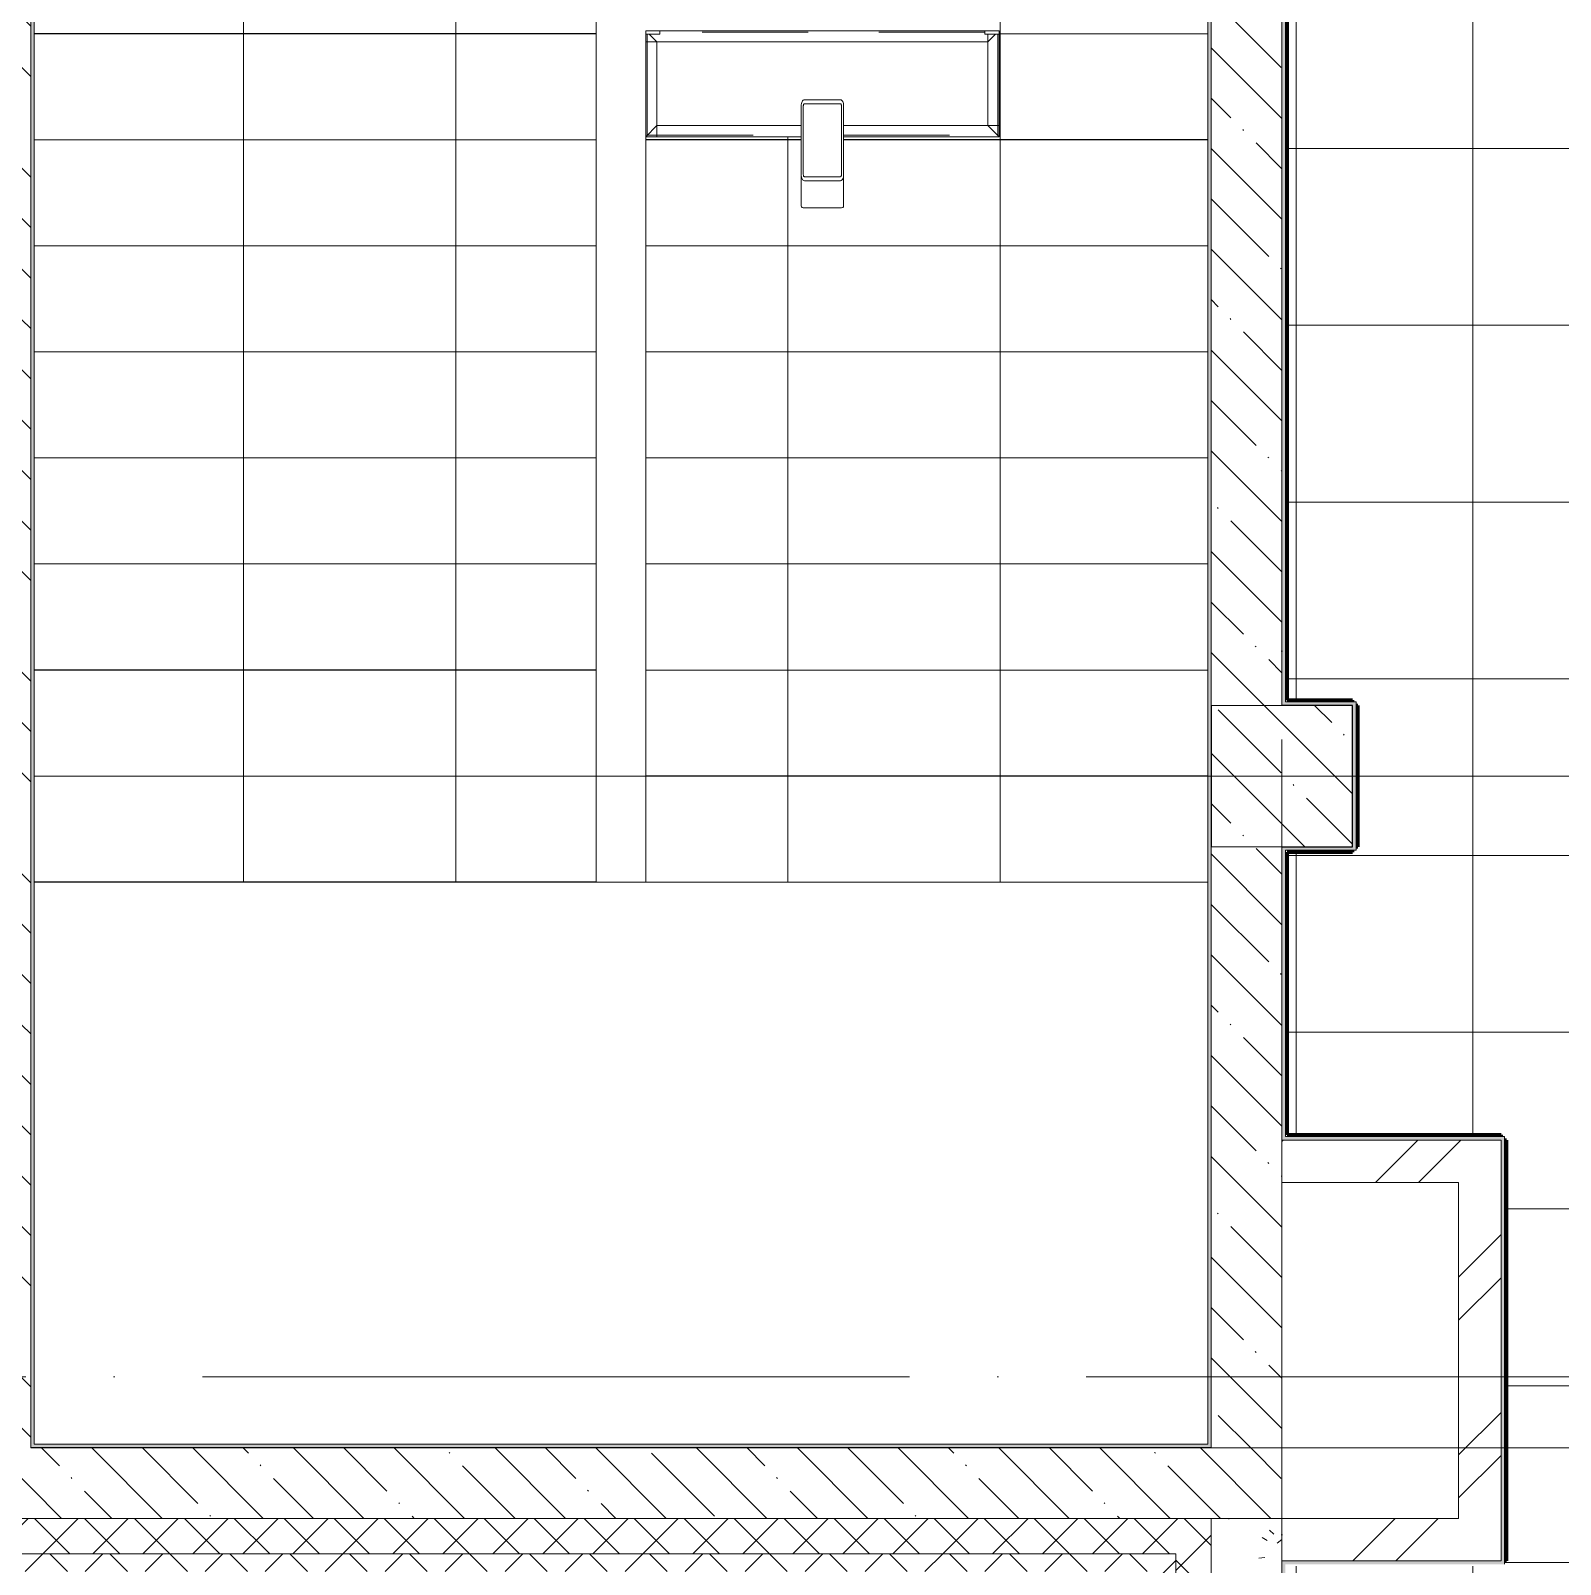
# Model space of a CAD drawing. Header units: millimetres. Extents: x 97 to 215964, y -4577 to 60645.
# Drawn here: x 160158 to 164486, y 26095 to 30434 of the extents above; entities that cross this region are included whole.
import ezdxf

# ---------------------------------------------------------------- set-up
doc = ezdxf.new("R2010")
doc.units = ezdxf.units.MM
for name, pattern in [('ADSK_Линия сетки', [2500, 2000, -250, 0, -250]), ('ADSK_Невидимые', [500, 300, -200]), ('ADSK_Невидимые_2_', [500, 300, -200])]:
    doc.linetypes.add(name, pattern=pattern)
for name, color, linetype, lineweight in [('A-FLOR-____-PATT', 8, 'Continuous', 9), ('A-GENM-____-HDLN', 13, 'ADSK_Невидимые_2_', 9), ('A-GENM-____-OTLN', 13, 'Continuous', 9), ('A-WALL-____-MCUT', 113, 'Continuous', 9), ('A-WALL-____-PATT', 111, 'Continuous', 9), ('I-WALL-____-OTLN', 2, 'Continuous', 9), ('S-COLS-____-MCUT', 52, 'Continuous', 9), ('S-COLS-____-OTLN', 52, 'Continuous', 9), ('S-GRID-____-OTLN', 1, 'Continuous', 9), ('S-STRS-____-OTLN', 31, 'Continuous', 9)]:
    doc.layers.add(name, color=color, linetype=linetype, lineweight=lineweight)
pattern_1 = [(135, (0, 0), (-84.85281, -84.85281), []), (225, (0, 0), (84.85281, -84.85281), [])]
pattern_2 = [(45, (0, 0), (-70.71068, 70.71068), []), (135, (0, 0), (-70.71068, -70.71068), [])]
pattern_3 = [(270, (101360, 28025), (600, 4e-14), []), (0, (101360, 28025), (0, 600), [])]
pattern_4 = [(90, (104700, 31925), (-600, 4e-14), []), (180, (104700, 31925), (7e-14, -600), [])]
pattern_5 = [(135, (0, 0), (-142.5612, -142.5612), []), (135, (142.56, 0), (-142.5612, -142.5612), [252.016, -50.403, 3.353, -47.05])]
pattern_6 = [(45, (0, 0), (-251.4472, 251.4472), []), (45, (0, 381), (-251.4472, 251.4472), [])]

# ---------------------------------------------------------------- blocks, each defined once
blk = doc.blocks.new('ОМ_Труба_ГОСТ 8639-82 - ОМ_Труба_ГОСТ 8639-82-25160815-О_АИ_ПП_8_400_Целиком')
at = {"layer": 'A-GENM-____-OTLN', "color": 90}
for p, q in [((76465, 54948.6), (76465, 54859.4)), ((76474, 54953.3), (76576, 54953.3)), ((76585, 54859.4), (76585, 54948.6)), ((76465, 54664.8), (76465, 54859.4)), ((76471, 54859.4), (76471, 54664.8)), ((76474, 54876.6), (76576, 54876.6)), ((76576, 54865.2), (76474, 54865.2)), ((76579, 54664.8), (76579, 54859.4)), ((76585, 54859.4), (76585, 54664.8)), ((76474, 54659.1), (76576, 54659.1)), ((76576, 54647.6), (76474, 54647.6))]:
    blk.add_line(p, q, dxfattribs=at)
at = {"layer": 'A-GENM-____-OTLN', "color": 90, "flags": 128}
for points in [[(76465, 54859.4), (76465.2, 54862.8), (76465.7, 54866), (76466.5, 54869), (76467.6, 54871.6), (76469, 54873.7), (76470.6, 54875.3), (76472.2, 54876.3), (76474, 54876.6)], [(76474, 54865.2), (76473.4, 54865), (76472.9, 54864.7), (76472.3, 54864.2), (76471.9, 54863.5), (76471.5, 54862.6), (76471.2, 54861.6), (76471.1, 54860.5), (76471, 54859.4)], [(76576, 54876.6), (76577.8, 54876.3), (76579.4, 54875.3), (76581, 54873.7), (76582.4, 54871.6), (76583.5, 54869), (76584.3, 54866), (76584.8, 54862.8), (76585, 54859.4)], [(76579, 54859.4), (76578.9, 54860.5), (76578.8, 54861.6), (76578.5, 54862.6), (76578.1, 54863.5), (76577.7, 54864.2), (76577.1, 54864.7), (76576.6, 54865), (76576, 54865.2)], [(76474, 54647.6), (76472.2, 54648), (76470.6, 54648.9), (76469, 54650.5), (76467.6, 54652.7), (76466.5, 54655.3), (76465.7, 54658.2), (76465.2, 54661.5), (76465, 54664.8)], [(76471, 54664.8), (76471.1, 54663.7), (76471.2, 54662.6), (76471.5, 54661.6), (76471.9, 54660.8), (76472.3, 54660), (76472.9, 54659.5), (76473.4, 54659.2), (76474, 54659.1)], [(76585, 54664.8), (76584.8, 54661.5), (76584.3, 54658.2), (76583.5, 54655.3), (76582.4, 54652.7), (76581, 54650.5), (76579.4, 54648.9), (76577.8, 54648), (76576, 54647.6)], [(76576, 54659.1), (76576.6, 54659.2), (76577.1, 54659.5), (76577.7, 54660), (76578.1, 54660.8), (76578.5, 54661.6), (76578.8, 54662.6), (76578.9, 54663.7), (76579, 54664.8)]]:
    blk.add_lwpolyline(points, dxfattribs=at)
at = {"layer": 'A-GENM-____-OTLN', "color": 90}
for centre, start_param, end_param in [((76474, 54948.6), 1.570796, 3.141593), ((76576, 54948.6), 0, 1.570796)]:
    blk.add_ellipse(centre, major_axis=(9, 0), ratio=0.524097, start_param=start_param, end_param=end_param, dxfattribs=at)
blk = doc.blocks.new('ОМ_Уголок_ГОСТ 8509-93 - ОМ_Уголок_ГОСТ 8509-93-25102386-О_АИ_ПП_8_400_Целиком')
at = {"layer": 'A-GENM-____-HDLN', "color": 90, "linetype": 'ADSK_Невидимые'}
for p, q in [((4, -4), (440, -4)), ((560, -4), (996, -4))]:
    blk.add_line(p, q, dxfattribs=at)
at = {"layer": 'A-GENM-____-OTLN', "color": 90}
for p, q in [((440, 0), (0, 0)), ((32, -32), (0, 0)), ((32, -32), (440, -32)), ((1000, 0), (560, 0)), ((560, -32), (1000, -32)), ((1000, -32), (1000, 0))]:
    blk.add_line(p, q, dxfattribs=at)
blk = doc.blocks.new('ОМ_Уголок_ГОСТ 8509-93 - ОМ_Уголок_ГОСТ 8509-93-V1-О_АИ_ПП_8_400_Целиком')
at = {"layer": 'A-GENM-____-HDLN', "color": 90, "linetype": 'ADSK_Невидимые'}
blk.add_line((40, -4), (960, -4), dxfattribs=at)
at = {"layer": 'A-GENM-____-OTLN', "color": 90}
for p, q in [((32, -32), (10, -10)), ((32, -32), (1000, -32)), ((960, 0), (40, 0)), ((1000, -32), (1000, -10))]:
    blk.add_line(p, q, dxfattribs=at)
blk = doc.blocks.new('ОМ_Уголок_ГОСТ 8509-93 - ОМ_Уголок_ГОСТ 8509-93-25102387-О_АИ_ПП_8_400_Целиком')
at = {"layer": 'A-GENM-____-HDLN', "color": 90, "linetype": 'ADSK_Невидимые'}
blk.add_line((10, -4), (296, -4), dxfattribs=at)
at = {"layer": 'A-GENM-____-OTLN', "color": 90}
for p, q in [((300, 0), (10, 0)), ((32, -32), (10, -10)), ((32, -32), (300, -32)), ((300, -32), (300, 0))]:
    blk.add_line(p, q, dxfattribs=at)
blk = doc.blocks.new('ОМ_Уголок_ГОСТ 8509-93 - ОМ_Уголок_ГОСТ 8509-93-V2-О_АИ_ПП_8_400_Целиком')
at = {"layer": 'A-GENM-____-HDLN', "color": 90, "linetype": 'ADSK_Невидимые'}
blk.add_line((4, -4), (290, -4), dxfattribs=at)
at = {"layer": 'A-GENM-____-OTLN', "color": 90}
for p, q in [((290, 0), (0, 0)), ((32, -32), (0, 0)), ((32, -32), (290, -32))]:
    blk.add_line(p, q, dxfattribs=at)
blk = doc.blocks.new('ОМ_Полоса_Трапеция прямоугольная_Прокат_ГОСТ 103-2006 - ОМ_Полоса_Трапеция прямоугольная_Прокат_ГОСТ 103-2006-25167889-О_АИ_ПП_8_400_Целиком')
at = {"layer": 'A-GENM-____-OTLN', "color": 90}
for p, q in [((76025, 54462.1), (76065, 54462.1)), ((76025, 54452.1), (76025, 54462.1)), ((76065, 54452.1), (76025, 54452.1)), ((76065, 54462.1), (76065, 54452.1))]:
    blk.add_line(p, q, dxfattribs=at)
blk = doc.blocks.new('ОМ_Полоса_Трапеция прямоугольная_Прокат_ГОСТ 103-2006 - ОМ_Полоса_Трапеция прямоугольная_Прокат_ГОСТ 103-2006-25167845-О_АИ_ПП_8_400_Целиком')
at = {"layer": 'A-GENM-____-OTLN', "color": 90}
for p, q in [((76985, 54452.1), (76985, 54462.1)), ((76985, 54462.1), (77025, 54462.1)), ((77025, 54452.1), (76985, 54452.1)), ((77025, 54462.1), (77025, 54452.1))]:
    blk.add_line(p, q, dxfattribs=at)
blk = doc.blocks.new('0083_СОШ675_АР_R22_rvt-1-О_АИ_ПП_8_400_Целиком')
at = {"layer": 'A-WALL-____-PATT', "lineweight": 5}
h = blk.add_hatch(dxfattribs=at)
h.set_pattern_fill('FP_8', color=10, style=0, pattern_type=2)
h.set_pattern_definition(pattern_5)
h.paths.add_polyline_path([(101356.3, 26225.1), (101360, 26225.1), (101360, 33275), (101160, 33275), (101160, 26225.1)])
h.paths.add_polyline_path([(101360, 34915), (101360, 36100), (101160, 36100), (101160, 34915)])
h = blk.add_hatch(dxfattribs=at)
h.set_pattern_fill('FP_8', color=10, style=0, pattern_type=2)
h.set_pattern_definition(pattern_5)
h.paths.add_polyline_path([(104900, 26425.1), (104900, 28125), (104700, 28125), (104700, 26425.1)])
h.paths.add_polyline_path([(104900, 28525), (104900, 32325), (104700, 32325), (104700, 28525)])
h.paths.add_polyline_path([(104700, 32725), (104900, 32725), (104900, 33275), (104700, 33275)])
h.paths.add_polyline_path([(104900, 34915), (104900, 35575), (104700, 35575), (104700, 34915)])
h = blk.add_hatch(dxfattribs=at)
h.set_pattern_fill('FP_7', color=10, style=0, pattern_type=2)
h.set_pattern_definition(pattern_6)
h.paths.add_polyline_path([(105400, 27175), (105400, 27295), (104900, 27295), (104900, 27175), (105129.6, 27175)])
h = blk.add_hatch(dxfattribs=at)
h.set_pattern_fill('FP_7', color=10, style=0, pattern_type=2)
h.set_pattern_definition(pattern_6)
h.paths.add_polyline_path([(105520, 26225.1), (105520, 27295), (105400, 27295), (105400, 26225.1)])
h = blk.add_hatch(dxfattribs=at)
h.set_pattern_fill('FP_8', color=10, style=0, pattern_type=2)
h.set_pattern_definition(pattern_5)
h.paths.add_polyline_path([(104900, 26225.1), (104900, 26425.1), (101360, 26425.1), (101360, 26225.1), (104500.7, 26225.1)])
h = blk.add_hatch(dxfattribs=at)
h.set_pattern_fill('FP_16', color=10, style=0, pattern_type=2)
h.set_pattern_definition(pattern_2)
h.paths.add_polyline_path([(104600, 26125.1), (104700, 26225.1), (100150, 26225.1), (100150, 26125.1), (104500.7, 26125.1)])
h.paths.add_polyline_path([(97450, 26125.1), (97450, 26225.1), (96250, 26225.1), (96250, 26125.1), (96954.2, 26125.1)])
h.paths.add_polyline_path([(98840.8, 26125.1), (99250, 26125.1), (99250, 26225.1), (98350, 26225.1), (98350, 26125.1)])
h.paths.add_polyline_path([(92552, 26125.1), (93550, 26125.1), (93550, 26225.1), (92350, 26225.1), (92350, 26125.1)])
h.paths.add_polyline_path([(91450, 26125.1), (91450, 26225.1), (90550, 26225.1), (90550, 26125.1), (91294.2, 26125.1)])
h.paths.add_polyline_path([(89650, 26125.1), (89650, 26225.1), (88450, 26225.1), (88450, 26125.1), (88778.7, 26125.1)])
h.paths.add_polyline_path([(85750, 26125.1), (85750, 26225.1), (84250, 26225.1), (84250, 26125.1), (85005.4, 26125.1)])
h.paths.add_polyline_path([(82489.9, 26125.1), (83350, 26125.1), (83350, 26225.1), (82450, 26225.1), (82450, 26125.1)])
h.paths.add_polyline_path([(81232.2, 26125.1), (81550, 26125.1), (81550, 26225.1), (79900, 26225.1), (79900, 26125.1), (79974.4, 26125.1)])
h.paths.add_polyline_path([(75850, 26125.1), (75850, 26225.1), (74200, 26225.1), (74200, 26125.1), (74943.4, 26125.1)])
h.paths.add_polyline_path([(72427.8, 26125.1), (73300, 26125.1), (73300, 26225.1), (71850, 26225.1), (71850, 26125.1)])
h.paths.add_polyline_path([(70150, 26125.1), (70150, 26225.1), (69200, 26225.1), (69200, 26125.1), (69912.3, 26125.1)])
h = blk.add_hatch(dxfattribs=at)
h.set_pattern_fill('FP_16', color=10, style=0, pattern_type=2)
h.set_pattern_definition(pattern_2)
h.paths.add_polyline_path([(104700, 19025), (104700, 19725), (104600, 19725), (104600, 19025)])
h.paths.add_polyline_path([(104600, 20625), (104700, 20625), (104700, 21525), (104600, 21525), (104600, 20642.5)])
h.paths.add_polyline_path([(104700, 22425), (104700, 26225.1), (104600, 26125.1), (104600, 22425)])
h = blk.add_hatch(dxfattribs=at)
h.set_pattern_fill('FP_69', color=10, style=0, pattern_type=2)
h.set_pattern_definition([(50, (0, 0), (364.3679, -31.8783), [38.1, -419.1]), (355, (0, 0), (-70.4859, 382.1133), [30.48, -335.28]), (100.451, (30.36, -2.66), (293.885, 350.2334), [32.38, -356.18]), (46.184, (0, 101.6), (542.1585, -84.0858), [57.15, -628.65]), (96.636, (45.2, 94.6), (474.805, 494.8554), [48.57, -534.27]), (351.184, (0, 101.6), (474.8102, 494.85), [45.72, -502.92]), (21, (50.8, 76.2), (303.2285, -204.5305), [38.1, -419.1]), (326, (50.8, 76.2), (123.6039, 368.376), [30.48, -335.28]), (71.451, (76.07, 59.16), (426.8341, 163.8427), [32.38, -356.18]), (37.5, (0, 0), (6.17665, 169.11015), [16.764, -314.452, 16.764, -323.596, -336.55]), (37.5, (0, 0), (6.17665, 169.11015), [-671.576, 16.764, -319.786]), (7.5, (0, 0), (133.63888, 200.3615), [16.764, -177.292, 16.764, -306.832, -128.27]), (7.5, (0, 0), (133.63888, 200.3615), [-517.652, 16.764, -111.506]), (327.5, (-113.28, 0), (271.18182, -11.45836), [16.764, -110.236, 16.764, -379.476, -525.78]), (327.5, (-113.28, 0), (271.18182, -11.45836), [-523.24, 16.764, -509.016]), (317.5, (-164.08, 0), (296.2585, 50.85285), [16.764, -148.336, 16.764, -246.38, -373.38]), (317.5, (-164.08, 0), (296.2585, 50.85285), [-428.244, 16.764, -356.616])])
h.paths.add_polyline_path([(104900, 23125.1), (104900, 26225.1), (104700, 26225.1), (104700, 23125.1)])
h = blk.add_hatch(dxfattribs=at)
h.set_pattern_fill('FP_7', color=10, style=0, pattern_type=2)
h.set_pattern_definition(pattern_6)
h.paths.add_polyline_path([(104900, 26105.1), (105520, 26105.1), (105520, 26225.1), (104900, 26225.1)])
h = blk.add_hatch(dxfattribs=at)
h.set_pattern_fill('FP_9', color=10, style=0, pattern_type=2)
h.set_pattern_definition(pattern_1)
h.paths.add_polyline_path([(104500.7, 26075.1), (104550, 26075.1), (104600, 26125.1), (100150, 26125.1), (100150, 26075.1), (103871.8, 26075.1)])
h.paths.add_polyline_path([(98350, 26075.1), (99250, 26075.1), (99250, 26125.1), (98350, 26125.1)])
h.paths.add_polyline_path([(97450, 26075.1), (97450, 26125.1), (96250, 26125.1), (96250, 26075.1), (96954.2, 26075.1)])
h.paths.add_polyline_path([(93550, 26075.1), (93550, 26125.1), (92350, 26125.1), (92350, 26075.1), (92552, 26075.1)])
h.paths.add_polyline_path([(91294.2, 26075.1), (91450, 26075.1), (91450, 26125.1), (90550, 26125.1), (90550, 26075.1)])
h.paths.add_polyline_path([(89650, 26075.1), (89650, 26125.1), (88450, 26125.1), (88450, 26075.1), (88778.7, 26075.1)])
h.paths.add_polyline_path([(85750, 26075.1), (85750, 26125.1), (84250, 26125.1), (84250, 26075.1), (85005.4, 26075.1)])
h.paths.add_polyline_path([(82450, 26075.1), (83350, 26075.1), (83350, 26125.1), (82450, 26125.1)])
h.paths.add_polyline_path([(81550, 26075.1), (81550, 26125.1), (79900, 26125.1), (79900, 26075.1), (81232.2, 26075.1)])
h.paths.add_polyline_path([(75850, 26075.1), (75850, 26125.1), (74200, 26125.1), (74200, 26075.1), (74943.4, 26075.1)])
h.paths.add_polyline_path([(70150, 26075.1), (70150, 26125.1), (69150, 26125.1), (69150, 26075.1), (69912.3, 26075.1)])
h.paths.add_polyline_path([(72427.8, 26075.1), (73300, 26075.1), (73300, 26125.1), (71850, 26125.1), (71850, 26075.1)])
h = blk.add_hatch(dxfattribs=at)
h.set_pattern_fill('FP_9', color=10, style=0, pattern_type=2)
h.set_pattern_definition(pattern_1)
h.paths.add_polyline_path([(104600, 18925), (104600, 19725), (104550, 19725), (104550, 18925)])
h.paths.add_polyline_path([(104600, 20625), (104600, 21525), (104550, 21525), (104550, 20625)])
h.paths.add_polyline_path([(104600, 22425), (104600, 26125.1), (104550, 26075.1), (104550, 22425)])
at = {"layer": 'S-COLS-____-OTLN', "lineweight": 5}
h = blk.add_hatch(dxfattribs=at)
h.set_pattern_fill('FP_8', color=256, style=0, pattern_type=2)
h.set_pattern_definition(pattern_5)
h.paths.add_polyline_path([(104900, 28125), (105100, 28125), (105100, 28525), (104700, 28525), (104700, 28125)])
at = {"layer": 'S-STRS-____-OTLN', "lineweight": 5}
h = blk.add_hatch(dxfattribs=at)
h.set_pattern_fill('FP_42', color=256, style=0, pattern_type=2)
h.set_pattern_definition(pattern_3)
h.paths.add_polyline_path([(102960, 30425), (102960, 30725), (101370, 30725), (101370, 30425), (102614.1, 30425)])
h = blk.add_hatch(dxfattribs=at)
h.set_pattern_fill('FP_43', color=256, style=0, pattern_type=2)
h.set_pattern_definition(pattern_4)
h.paths.add_polyline_path([(104500.7, 30425), (104690, 30425), (104690, 30725), (104100, 30725), (104100, 30425)])
h = blk.add_hatch(dxfattribs=at)
h.set_pattern_fill('FP_42', color=256, style=0, pattern_type=2)
h.set_pattern_definition(pattern_3)
h.paths.add_polyline_path([(101370, 30125), (102960, 30125), (102960, 30425), (101370, 30425)])
h = blk.add_hatch(dxfattribs=at)
h.set_pattern_fill('FP_43', color=256, style=0, pattern_type=2)
h.set_pattern_definition(pattern_4)
h.paths.add_polyline_path([(103100, 30125), (103540, 30125), (103540, 30133.7), (103100, 30133.7)])
h.paths.add_polyline_path([(103667, 30125), (104690, 30125), (104690, 30425), (104100, 30425), (104100, 30133.7), (103660, 30133.7), (103660, 30125)])
h = blk.add_hatch(dxfattribs=at)
h.set_pattern_fill('FP_42', color=256, style=0, pattern_type=2)
h.set_pattern_definition(pattern_3)
h.paths.add_polyline_path([(101370, 29825), (102960, 29825), (102960, 30125), (101370, 30125)])
h = blk.add_hatch(dxfattribs=at)
h.set_pattern_fill('FP_43', color=256, style=0, pattern_type=2)
h.set_pattern_definition(pattern_4)
h.paths.add_polyline_path([(103100, 29825), (104690, 29825), (104690, 30125), (103660, 30125), (103659.3, 29935.5), (103657.4, 29933.9), (103651, 29932.5), (103544, 29933.4), (103540.3, 29936), (103540, 29937.2), (103540, 30125), (103100, 30125)])
h = blk.add_hatch(dxfattribs=at)
h.set_pattern_fill('FP_42', color=256, style=0, pattern_type=2)
h.set_pattern_definition(pattern_3)
h.paths.add_polyline_path([(102960, 29525), (102960, 29825), (101370, 29825), (101370, 29525), (102614.1, 29525)])
h = blk.add_hatch(dxfattribs=at)
h.set_pattern_fill('FP_43', color=256, style=0, pattern_type=2)
h.set_pattern_definition(pattern_4)
h.paths.add_polyline_path([(103243, 29525), (104690, 29525), (104690, 29825), (103100, 29825), (103100, 29525)])
h = blk.add_hatch(dxfattribs=at)
h.set_pattern_fill('FP_42', color=256, style=0, pattern_type=2)
h.set_pattern_definition(pattern_3)
h.paths.add_polyline_path([(101370, 29225), (102960, 29225), (102960, 29525), (101370, 29525), (101370, 29435.8)])
h = blk.add_hatch(dxfattribs=at)
h.set_pattern_fill('FP_43', color=256, style=0, pattern_type=2)
h.set_pattern_definition(pattern_4)
h.paths.add_polyline_path([(103100, 29225), (104690, 29225), (104690, 29525), (103100, 29525), (103100, 29435.8)])
h = blk.add_hatch(dxfattribs=at)
h.set_pattern_fill('FP_42', color=256, style=0, pattern_type=2)
h.set_pattern_definition(pattern_3)
h.paths.add_polyline_path([(102960, 28925), (102960, 29225), (101370, 29225), (101370, 28925), (102614.1, 28925)])
h = blk.add_hatch(dxfattribs=at)
h.set_pattern_fill('FP_43', color=256, style=0, pattern_type=2)
h.set_pattern_definition(pattern_4)
h.paths.add_polyline_path([(103100, 28925), (104690, 28925), (104690, 29225), (103100, 29225)])
h = blk.add_hatch(dxfattribs=at)
h.set_pattern_fill('FP_42', color=256, style=0, pattern_type=2)
h.set_pattern_definition(pattern_3)
h.paths.add_polyline_path([(101370, 28625), (102960, 28625), (102960, 28925), (101370, 28925)])
h = blk.add_hatch(dxfattribs=at)
h.set_pattern_fill('FP_43', color=256, style=0, pattern_type=2)
h.set_pattern_definition(pattern_4)
h.paths.add_polyline_path([(103871.8, 28625), (104690, 28625), (104690, 28925), (103100, 28925), (103100, 28625)])
h = blk.add_hatch(dxfattribs=at)
h.set_pattern_fill('FP_42', color=256, style=0, pattern_type=2)
h.set_pattern_definition(pattern_3)
h.paths.add_polyline_path([(101370, 28325), (102960, 28325), (102960, 28625), (101370, 28625)])
h = blk.add_hatch(dxfattribs=at)
h.set_pattern_fill('FP_43', color=256, style=0, pattern_type=2)
h.set_pattern_definition(pattern_4)
h.paths.add_polyline_path([(103100, 28325), (104690, 28325), (104690, 28625), (103100, 28625)])
h = blk.add_hatch(dxfattribs=at)
h.set_pattern_fill('FP_42', color=256, style=0, pattern_type=2)
h.set_pattern_definition(pattern_3)
h.paths.add_polyline_path([(102960, 28025), (102960, 28325), (101370, 28325), (101370, 28025), (102614.1, 28025)])
h = blk.add_hatch(dxfattribs=at)
h.set_pattern_fill('FP_43', color=256, style=0, pattern_type=2)
h.set_pattern_definition(pattern_4)
h.paths.add_polyline_path([(104690, 28025), (104690, 28325), (103100, 28325), (103100, 28025), (103871.8, 28025)])
at = {"layer": 'A-WALL-____-MCUT', "color": 50, "lineweight": 13}
for p, q in [((101360, 26425.1), (101360, 33275)), ((104700, 32325), (104700, 28525)), ((104900, 28525), (104900, 32325)), ((104700, 28125), (104700, 26425.1)), ((104900, 26425.1), (104900, 28125)), ((105400, 27295), (104900, 27295)), ((104900, 27295), (104900, 27175)), ((105520, 27295), (105400, 27295)), ((105520, 26225.1), (105520, 27295)), ((104900, 27175), (105400, 27175)), ((105400, 27175), (105400, 26225.1)), ((104700, 26425.1), (101360, 26425.1)), ((104900, 26225.1), (104900, 26425.1)), ((101160, 26225.1), (101360, 26225.1)), ((101360, 26225.1), (104900, 26225.1)), ((104900, 26225.1), (104700, 26225.1)), ((104700, 26225.1), (104700, 23125.1)), ((104900, 23125.1), (104900, 26225.1)), ((105400, 26225.1), (104900, 26225.1)), ((104900, 26225.1), (104900, 26105.1)), ((105520, 26105.1), (105520, 26225.1)), ((100150, 26125.1), (104600, 26125.1)), ((104600, 26125.1), (104600, 22425)), ((104900, 26105.1), (105520, 26105.1))]:
    blk.add_line(p, q, dxfattribs=at)
at = {"layer": 'A-WALL-____-MCUT', "color": 10, "lineweight": 5}
for p, q in [((104700, 28525), (104900, 28525)), ((104900, 28125), (104700, 28125))]:
    blk.add_line(p, q, dxfattribs=at)
at = {"layer": 'A-WALL-____-MCUT', "color": 90}
for p, q in [((104700, 26225.1), (101160, 26225.1)), ((104700, 23125.1), (104700, 26225.1))]:
    blk.add_line(p, q, dxfattribs=at)
at = {"layer": 'S-COLS-____-MCUT', "color": 130, "lineweight": 25}
for p, q in [((104700, 28525), (104700, 28125)), ((105100, 28525), (104900, 28525)), ((105100, 28125), (105100, 28525)), ((104900, 28125), (105100, 28125))]:
    blk.add_line(p, q, dxfattribs=at)
at = {"layer": 'S-COLS-____-OTLN', "color": 90}
for p, q in [((104900, 28525), (104700, 28525)), ((104700, 28125), (104900, 28125))]:
    blk.add_line(p, q, dxfattribs=at)
at = {"layer": 'S-STRS-____-OTLN', "color": 10, "lineweight": 5}
for p, q in [((102960, 30425), (102960, 30725)), ((101370, 30425), (102960, 30425)), ((101370, 30425), (102960, 30425)), ((102960, 30125), (102960, 30425)), ((104690, 30425), (104100, 30425)), ((104690, 30425), (104100, 30425)), ((101370, 30125), (102960, 30125)), ((101370, 30125), (102960, 30125)), ((102960, 29825), (102960, 30125)), ((103100, 30133.7), (103100, 30125)), ((103100, 30125), (103100, 29825)), ((103540, 30125), (103100, 30125)), ((103540, 30125), (103100, 30125)), ((104690, 30125), (103660, 30125)), ((104690, 30125), (103660, 30125)), ((101370, 29825), (102960, 29825)), ((101370, 29825), (102960, 29825)), ((102960, 29525), (102960, 29825)), ((103100, 29825), (103100, 29525)), ((104690, 29825), (103100, 29825)), ((104690, 29825), (103100, 29825)), ((101370, 29525), (102960, 29525)), ((101370, 29525), (102960, 29525)), ((102960, 29225), (102960, 29525)), ((103100, 29525), (103100, 29225)), ((104690, 29525), (103100, 29525)), ((104690, 29525), (103100, 29525)), ((101370, 29225), (102960, 29225)), ((101370, 29225), (102960, 29225)), ((102960, 28925), (102960, 29225)), ((103100, 29225), (103100, 28925)), ((104690, 29225), (103100, 29225)), ((104690, 29225), (103100, 29225)), ((101370, 28925), (102960, 28925)), ((101370, 28925), (102960, 28925)), ((102960, 28625), (102960, 28925)), ((103100, 28925), (103100, 28625)), ((104690, 28925), (103100, 28925)), ((104690, 28925), (103100, 28925)), ((101370, 28625), (102960, 28625)), ((101370, 28625), (102960, 28625)), ((102960, 28325), (102960, 28625)), ((103100, 28625), (103100, 28325)), ((104690, 28625), (103100, 28625)), ((104690, 28625), (103100, 28625)), ((101370, 28325), (102960, 28325)), ((101370, 28325), (102960, 28325)), ((102960, 28025), (102960, 28325)), ((103100, 28325), (103100, 28025)), ((104690, 28325), (103100, 28325)), ((104690, 28325), (103100, 28325)), ((101370, 28025), (102960, 28025)), ((101370, 28025), (102960, 28025)), ((103010, 28025), (102960, 28025)), ((103095, 28025), (103010, 28025)), ((103100, 28025), (103095, 28025)), ((104690, 28025), (103100, 28025)), ((104690, 28025), (103100, 28025))]:
    blk.add_line(p, q, dxfattribs=at)
at = {"layer": 'A-GENM-____-OTLN', "color": 90, "lineweight": 9, "extrusion": (0, 0, -1)}
blk.add_blockref('ОМ_Уголок_ГОСТ 8509-93 - ОМ_Уголок_ГОСТ 8509-93-V1-О_АИ_ПП_8_400_Целиком', (-104100, 30433.7), dxfattribs=at)
at = {"layer": 'A-GENM-____-OTLN', "color": 90, "lineweight": 9, "rotation": 180}
for name in ['ОМ_Полоса_Трапеция прямоугольная_Прокат_ГОСТ 103-2006 - ОМ_Полоса_Трапеция прямоугольная_Прокат_ГОСТ 103-2006-25167845-О_АИ_ПП_8_400_Целиком', 'ОМ_Полоса_Трапеция прямоугольная_Прокат_ГОСТ 103-2006 - ОМ_Полоса_Трапеция прямоугольная_Прокат_ГОСТ 103-2006-25167889-О_АИ_ПП_8_400_Целиком', 'ОМ_Труба_ГОСТ 8639-82 - ОМ_Труба_ГОСТ 8639-82-25160815-О_АИ_ПП_8_400_Целиком']:
    blk.add_blockref(name, (180125, 84885.8), dxfattribs=at)
at = {"layer": 'A-GENM-____-OTLN', "color": 90, "lineweight": 9, "extrusion": (0, 0, -1)}
for name, p, rotation in [('ОМ_Уголок_ГОСТ 8509-93 - ОМ_Уголок_ГОСТ 8509-93-25102387-О_АИ_ПП_8_400_Целиком', (-103100, 30433.7), 269.9999999999994), ('ОМ_Уголок_ГОСТ 8509-93 - ОМ_Уголок_ГОСТ 8509-93-V2-О_АИ_ПП_8_400_Целиком', (-104100, 30133.7), 89.99999999999925), ('ОМ_Уголок_ГОСТ 8509-93 - ОМ_Уголок_ГОСТ 8509-93-25102386-О_АИ_ПП_8_400_Целиком', (-103100, 30133.7), 180)]:
    blk.add_blockref(name, p, dxfattribs=dict(at, rotation=rotation))

msp = doc.modelspace()

# ---------------------------------------------------------------- hatches: boundary and pattern name
at = {"layer": 'A-FLOR-____-PATT'}
h = msp.add_hatch(dxfattribs=at)
h.set_pattern_fill('FP_187', color=256, style=0, pattern_type=2)
h.set_pattern_definition([(270, (170737.87, 23100), (500, 3e-14), []), (0, (170737.87, 23100), (0, 500), [])])
h.paths.add_polyline_path([(173062.865903, 10240), (176487.843981, 10240), (176487.843981, 10325), (176687.843981, 10325), (176687.843981, 10240), (177977.865903, 10240), (177977.865903, 28110.000398), (177742.887824, 28110.000398), (177742.887824, 28104.774763), (177647.887824, 28104.774763), (177646.866838, 27970.262925), (177641.878414, 27922.801241), (177624.112825, 27868.124379), (177595.367497, 27818.336012), (177556.898741, 27775.612129), (177510.387824, 27741.81997), (177457.867497, 27718.436414), (177401.633151, 27706.483435), (177344.142497, 27706.483435), (177287.908151, 27718.436414), (177232.602619, 27743.84354), (177188.876907, 27775.612129), (177150.408151, 27818.336012), (177121.662823, 27868.124379), (177103.897234, 27922.801241), (177097.887824, 27979.976956), (177097.887824, 28104.774763), (177002.887824, 28104.774763), (177002.887824, 28110.000398), (175813.550255, 28110.000398), (175813.550255, 27604.999414), (175808.550255, 27604.999414), (175808.550255, 27594.999414), (175798.550255, 27594.999414), (175798.550255, 27589.999414), (173062.88841, 27589.271263), (173062.88841, 26634.999414), (173057.88841, 26634.999414), (173057.88841, 26624.999414), (173047.88841, 26624.999414), (173046.993146, 26578), (172976.88841, 26578), (172976.38841, 26573), (172955.88841, 26573), (172955.88841, 26619.999414), (172927.88841, 26619.999414), (172927.88841, 26624.999414), (172917.88841, 26624.999414), (172917.88841, 26634.999414), (172912.88841, 26634.999414), (172912.88841, 27589.999414), (172647.843981, 27589.999414), (172647.865903, 22840), (173047.865903, 22840), (173047.865903, 22835), (173057.865903, 22835), (173057.865903, 22825), (173062.865903, 22825), (173062.865903, 22424.999414), (173057.865903, 22424.084638), (173057.865903, 22414.999414), (173047.865903, 22414.999414), (173047.843981, 22409.999414), (172647.843981, 22409.999414), (172647.865903, 19439.999414), (173047.865903, 19439.999414), (173047.865903, 19434.999414), (173057.865903, 19434.999414), (173057.865903, 19424.999414), (173062.865903, 19424.999414), (173062.865903, 19024.999414), (174647.866489, 19024.999414), (174647.866489, 15725), (173057.865903, 15724.999414), (173057.865903, 15714.999414), (173047.865903, 15714.999414), (173047.865903, 15709.999414), (172862.865903, 15709.999414), (172862.865903, 10439.999414), (173047.865903, 10439.999414), (173047.865903, 10434.999414), (173057.865903, 10434.999414), (173057.865903, 10424.999414), (173062.865903, 10424.562733), (173062.865903, 10383.707685)])
h.paths.add_polyline_path([(170752.887824, 19240), (172182.887824, 19240), (172182.887824, 19424.999414), (172187.887824, 19425), (172187.887824, 19434.999414), (172197.887824, 19434.999414), (172197.887824, 19439.999414), (172597.865903, 19439.999414), (172597.865903, 22110), (171797.887824, 22110), (171797.887824, 22115), (171787.887824, 22115), (171787.887824, 22125), (171782.887824, 22125), (171782.887824, 22825), (171787.887824, 22825), (171787.887824, 22835), (171797.887824, 22835), (171797.887824, 22840), (172597.865903, 22840), (172597.865903, 27589.999414), (171777.888117, 27589.999414), (171777.888117, 27594.999414), (171767.888117, 27594.999414), (171767.888117, 27604.999414), (171762.888117, 27605.197652), (171762.888117, 28245), (171767.888117, 28245.354551), (171767.888117, 28255), (171777.888117, 28255), (171777.888117, 28260), (172182.887824, 28260), (172182.887824, 29145.04675), (172397.865903, 29145.04675), (172397.865903, 30245.04675), (172182.887824, 30245.04675), (172182.887824, 31979.999414), (171797.887824, 31979.999414), (171797.887824, 31984.999414), (171787.887824, 31984.999414), (171787.887824, 31994.999414), (171782.887824, 31995.625082), (171782.887824, 32425), (171787.887824, 32425), (171787.887824, 32435), (171797.887824, 32435), (171798.313666, 32440), (172182.887824, 32440), (172182.887824, 35760), (171897.88841, 35760), (171897.866489, 35974.999936), (169797.88841, 35975), (169797.88841, 35760), (163912.887824, 35760), (163912.887824, 35575), (163907.887824, 35575), (163907.887824, 35565), (163897.887824, 35565), (163897.887824, 35560), (163712.88841, 35560), (163712.88841, 34914.967838), (163497.866489, 34914.967838), (163497.88841, 33274.967838), (163712.88841, 33274.967838), (163712.88841, 32740), (163897.887824, 32740), (163897.887824, 32735), (163907.887824, 32735), (163907.887824, 32725), (163912.887824, 32725), (163912.887824, 32325), (163907.887824, 32324.581362), (163907.887824, 32315), (163897.887824, 32315), (163897.076431, 32310), (163712.887824, 32310), (163712.887824, 28540), (163897.887824, 28540), (163897.887824, 28535), (163907.887824, 28535), (163907.887824, 28525), (163912.887824, 28524.466226), (163912.887824, 28125), (163907.887824, 28125), (163907.887824, 28115), (163897.887824, 28115), (163897.887824, 28110), (163712.88841, 28110), (163712.88841, 27310.030419), (164317.88841, 27310.030419), (164317.88841, 27305.030419), (164327.88841, 27305.030419), (164327.88841, 27295.030419), (164332.88841, 27295.030419), (164332.88841, 26105.059667), (164327.88841, 26105.059667), (164327.88841, 26095.059667), (164317.88841, 26095.059667), (164317.88841, 26090.059667), (163712.887824, 26090.059667), (163712.887824, 23125), (163798.41992, 23125), (163798.41992, 22840), (163897.887824, 22840), (163897.887824, 22835), (163907.887824, 22835), (163907.887824, 22825), (163912.887824, 22825), (163912.887824, 22425), (163907.887824, 22425), (163907.887824, 22415), (163897.887824, 22415), (163897.320448, 22410), (163712.88841, 22410), (163712.88841, 19675), (163797.865903, 19675), (163797.865903, 19440), (163897.887824, 19440), (163897.88841, 19435), (163907.88841, 19435), (163907.88841, 19425), (163912.88841, 19425), (163912.88841, 19325.000586), (164147.866489, 19325.000586), (164147.866489, 19240), (167488.354755, 19240), (167488.354755, 19325.000586), (167688.354755, 19325.000586), (167688.354755, 19240), (169852.887824, 19240)])
h.paths.add_polyline_path([(173043.38841, 24133), (172955.88841, 24133), (172955.88841, 24195), (172976.88841, 24195), (172976.88841, 24190), (173047.88841, 24190), (173047.88841, 24133)])
h.paths.add_polyline_path([(173043.38841, 24202), (172960.38841, 24202), (172960.38841, 24213), (173043.38841, 24213)])
h.paths.add_polyline_path([(172976.38841, 24220), (172960.38841, 24220), (172960.38841, 24720), (173043.38841, 24720), (173043.38841, 24220), (172976.88841, 24220)])
h.paths.add_polyline_path([(172955.88841, 25329), (172955.88841, 25419), (173047.88841, 25419), (173047.88841, 25359), (173044.959478, 25351.928932), (173037.88841, 25349), (173021.349949, 25349), (173021.349949, 25369), (173008.88841, 25369), (173008.88841, 25349), (172960.38841, 25349), (172960.38841, 25329)])
h.paths.add_polyline_path([(172960.38841, 26048), (172960.38841, 26548), (173043.38841, 26548), (173043.38841, 26048), (172976.38841, 26048)])
h.paths.add_polyline_path([(172976.88841, 26555), (172960.38841, 26555), (172960.38841, 26566), (173043.38841, 26566), (173043.38841, 26555), (173027.38841, 26555)])
h.paths.add_polyline_path([(177365.816756, 27933.146829), (177363.954398, 27937.029115), (177365.283479, 27934.976956)])
h.paths.add_polyline_path([(177372.887824, 27924.976956), (177378.064205, 27925.65844), (177382.887824, 27927.656448), (177387.02996, 27930.83482), (177390.208332, 27934.976956), (177392.613718, 27942.894917), (177392.887824, 27944.976956), (177391.018753, 27953.020427), (177390.208332, 27954.976956), (177385.891606, 27959.992581), (177382.887824, 27962.297464), (177382.547082, 27942.029115), (177380.818552, 27937.029115), (177379.958892, 27933.146829), (177375.476014, 27930.646829), (177370.299634, 27930.646829), (177365.816756, 27933.146829), (177362.887824, 27950.866753), (177362.887824, 27962.297464), (177358.745688, 27959.119092), (177355.567316, 27954.976956), (177353.569307, 27950.153337), (177353.16193, 27942.894917), (177353.972271, 27938.827736), (177355.567316, 27934.976956), (177358.745688, 27930.83482), (177362.887824, 27927.656448), (177367.711443, 27925.65844)])
at = {"layer": 'A-WALL-____-PATT'}
h = msp.add_hatch(color=7, dxfattribs=at)
h.paths.add_polyline_path([(160167.887824, 26425.000586), (160167.887824, 33254.967838), (160157.887824, 33254.967838), (160157.887824, 26425.000586)])
h.paths.add_polyline_path([(160167.887824, 34934.967838), (160167.887824, 35890), (160157.887824, 35890), (160157.887824, 34934.967838)])
h = msp.add_hatch(color=7, dxfattribs=at)
h.paths.add_polyline_path([(163487.887824, 26425.000586), (163497.887824, 26425.000586), (163497.887824, 33254.967838), (163487.887824, 33254.967838), (163487.887824, 26435.000586)])
h.paths.add_polyline_path([(163487.887824, 34934.967838), (163497.887824, 34934.967838), (163497.887824, 35900), (163487.887824, 35900), (163487.887824, 35297.994275)])
for points in [[(163697.887824, 28535), (163707.887824, 28535), (163707.887824, 32325), (163697.887824, 32325), (163697.887824, 29435.809195)], [(163897.887824, 28525), (163897.887824, 28535), (163697.887824, 28535), (163697.887824, 28525)], [(163897.887824, 28125), (163907.887824, 28125), (163907.887824, 28535), (163897.887824, 28535), (163897.887824, 28458.778348)], [(163697.88841, 27305.030419), (163707.88841, 27305.030419), (163707.88841, 28125), (163697.88841, 28125), (163697.88841, 27481.747501)], [(163707.88841, 28115), (163907.887824, 28115), (163907.887824, 28125), (163707.88841, 28125)], [(164317.88841, 27295.030419), (164317.88841, 27305.030419), (163697.88841, 27305.030419), (163697.88841, 27295.030419), (163927.484522, 27295.030419)], [(164327.88841, 26105.059667), (164327.88841, 27305.030419), (164317.88841, 27305.030419), (164317.88841, 26105.059667)], [(163487.887824, 26425.000586), (163487.887824, 26435.000586), (160167.887824, 26435.000586), (160167.887824, 26425.000586), (163298.604589, 26425.000586)], [(163697.887824, 22835), (163707.887824, 22835), (163707.887824, 26105.059667), (163697.887824, 26105.059667), (163697.887824, 23573.624115)], [(163707.887824, 26095.059667), (164327.88841, 26095.059667), (164327.88841, 26105.059667), (163707.887824, 26105.059667)]]:
    msp.add_hatch(color=7, dxfattribs=at).paths.add_polyline_path(points)

# ---------------------------------------------------------------- linework, layer by layer
at = {"layer": 'A-WALL-____-MCUT', "color": 7}
for p, q in [((160157.887824, 33254.967838), (160157.887824, 26425.000586)), ((160167.887824, 26435.000586), (160167.887824, 33254.967838)), ((163487.887824, 33254.967838), (163487.887824, 26435.000586)), ((163497.887824, 26425.000586), (163497.887824, 33254.967838)), ((163697.887824, 32325), (163697.887824, 28525)), ((163707.887824, 28535), (163707.887824, 32315)), ((163697.887824, 28525), (163897.887824, 28525)), ((163907.887824, 28535), (163707.887824, 28535)), ((163897.887824, 28525), (163897.887824, 28125)), ((163907.887824, 28115), (163907.887824, 28535)), ((163697.88841, 28125), (163697.88841, 27295.030419)), ((163897.887824, 28125), (163697.88841, 28125)), ((163707.88841, 27305.030419), (163707.88841, 28115)), ((163707.88841, 28115), (163907.887824, 28115)), ((163697.88841, 27295.030419), (164317.88841, 27295.030419)), ((164327.88841, 27305.030419), (163707.88841, 27305.030419)), ((164317.88841, 27295.030419), (164317.88841, 26105.059667)), ((164327.88841, 26095.059667), (164327.88841, 27305.030419)), ((160157.887824, 26425.000586), (163497.887824, 26425.000586)), ((163487.887824, 26435.000586), (160167.887824, 26435.000586)), ((163697.887824, 26105.059667), (163697.887824, 22825)), ((164317.88841, 26105.059667), (163697.887824, 26105.059667))]:
    msp.add_line(p, q, dxfattribs=at)
at = {"layer": 'I-WALL-____-OTLN', "color": 5, "lineweight": 90}
for p, q in [((163712.887824, 32310), (163712.887824, 28540)), ((163712.887824, 28540), (163897.887824, 28540)), ((163897.887824, 28535), (163897.887824, 28540)), ((163912.887824, 28525), (163907.887824, 28525)), ((163912.887824, 28525), (163912.887824, 28125)), ((163897.887824, 28110), (163897.887824, 28115)), ((163907.887824, 28125), (163912.887824, 28125)), ((163712.88841, 28110), (163712.88841, 27310.030419)), ((163897.887824, 28110), (163712.88841, 28110)), ((163712.88841, 27310.030419), (164317.88841, 27310.030419)), ((164317.88841, 27305.030419), (164317.88841, 27310.030419)), ((164332.88841, 27295.030419), (164327.88841, 27295.030419)), ((164332.88841, 27295.030419), (164332.88841, 26105.059667)), ((164327.88841, 26105.059667), (164332.88841, 26105.059667))]:
    msp.add_line(p, q, dxfattribs=at)
at = {"layer": 'S-GRID-____-OTLN', "linetype": 'ADSK_Линия сетки'}
for p, q in [((163697.88841, -3572.657751), (163697.88841, 60644.999414)), ((55228.336609, 28325.000984), (215146.441901, 28325.000984)), ((215146.441901, 26625.11992), (158117.887824, 26625.11992)), ((55228.336609, 26425.000586), (215146.441901, 26425.000586))]:
    msp.add_line(p, q, dxfattribs=at)

# ---------------------------------------------------------------- block references
at = {"color": 250, "lineweight": 5}
msp.add_blockref('0083_СОШ675_АР_R22_rvt-1-О_АИ_ПП_8_400_Целиком', (58797.887824, 0), dxfattribs=at)

doc.saveas('drawing.dxf')
